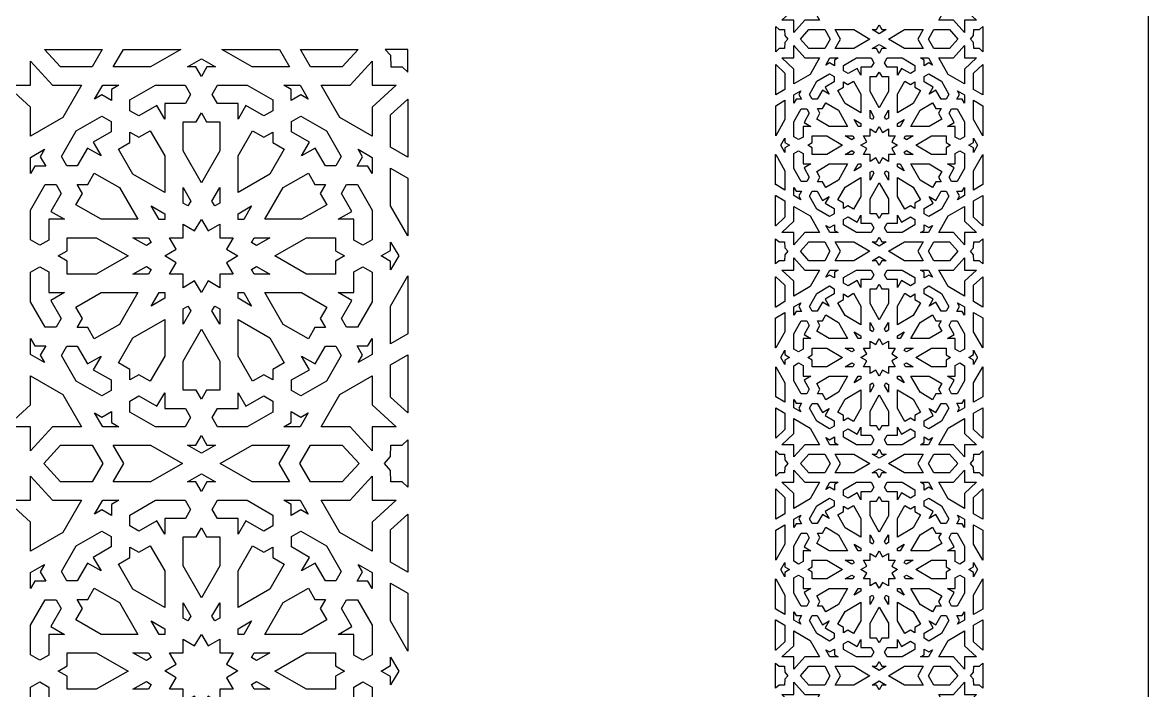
# Model space of a CAD drawing. Extents: x 1309 to 2424, y -296 to 884.
# Drawn here: x 1880 to 2424, y 184 to 507 of the extents above; entities that cross this region are included whole.
import ezdxf

# ---------------------------------------------------------------- set-up
doc = ezdxf.new("R2010")
doc.units = 0
doc.layers.add('LAYER_1', color=18, linetype='CONTINUOUS')

msp = doc.modelspace()

# ---------------------------------------------------------------- linework, layer by layer
at = {"layer": 'LAYER_1'}
for points in [[(1309.01, -296.47), (2424.01, -296.47), (2424.01, 883.53), (1309.01, 883.53)], [(2260.65, 515.61), (2265.14, 507.63), (2258.14, 507.63), (2252.86, 501.69), (2252.86, 507.63), (2247.07, 507.63), (2252.86, 513.04), (2252.86, 520.22)], [(2335.15, 513.04), (2340.94, 507.63), (2335.15, 507.63), (2335.15, 501.69), (2329.87, 507.63), (2322.87, 507.63), (2327.36, 515.61), (2335.15, 520.22)], [(2245.66, 503.1), (2248.35, 503.1), (2248.44, 500.25), (2249.96, 498.54), (2248.44, 496.83), (2248.35, 493.97), (2245.66, 493.97), (2244.03, 492.45), (2244.03, 504.62)], [(2270.27, 498.54), (2267.7, 493.97), (2260.09, 493.97), (2256.03, 498.54), (2260.09, 503.1), (2267.7, 503.1)], [(2289.5, 498.54), (2281.8, 493.97), (2272.8, 493.97), (2275.37, 498.54), (2272.8, 503.1), (2281.8, 503.1)], [(2295.33, 503.1), (2297.38, 503.1), (2294.01, 501.1), (2290.64, 503.1), (2292.68, 503.1), (2294.01, 505.44)], [(2312.64, 498.54), (2315.21, 493.97), (2306.22, 493.97), (2298.51, 498.54), (2306.22, 503.1), (2315.21, 503.1)], [(2331.98, 498.54), (2327.92, 493.97), (2320.32, 493.97), (2317.75, 498.54), (2320.32, 503.1), (2327.92, 503.1)], [(2343.99, 492.45), (2342.36, 493.97), (2339.66, 493.97), (2339.57, 496.83), (2338.05, 498.54), (2339.57, 500.25), (2339.66, 503.1), (2342.36, 503.1), (2343.99, 504.62)], [(2258.14, 489.44), (2265.14, 489.44), (2260.65, 481.46), (2252.86, 476.85), (2252.86, 484.03), (2247.07, 489.44), (2252.86, 489.44), (2252.86, 495.38)], [(2297.38, 493.97), (2295.33, 493.97), (2294.01, 491.63), (2292.68, 493.97), (2290.64, 493.97), (2294.01, 495.97)], [(2335.15, 489.44), (2340.94, 489.44), (2335.15, 484.03), (2335.15, 476.85), (2327.36, 481.46), (2322.87, 489.44), (2329.87, 489.44), (2335.15, 495.38)], [(1914.01, 485.11), (1898.77, 485.11), (1891.08, 493.53), (1918.88, 493.53)], [(1942.28, 485.11), (1924.25, 485.11), (1929.11, 493.53), (1956.87, 493.53)], [(2009.28, 485.11), (1991.25, 485.11), (1976.66, 493.53), (2004.42, 493.53)], [(2034.76, 485.11), (2019.51, 485.11), (2014.65, 493.53), (2042.45, 493.53)], [(2066.51, 493.53), (2056.58, 493.53), (2055.58, 493.53), (2055.53, 493.53), (2058.13, 490.68), (2058.3, 485.11), (2063.7, 485.11), (2066.51, 482.55), (2066.51, 482.59)], [(2272.37, 488.4), (2272.37, 485.68), (2270.08, 487.04), (2268.3, 485.99), (2270.25, 489.44), (2274.14, 489.44)], [(2291.4, 487.13), (2290.15, 484.91), (2285.17, 484.91), (2285.17, 481.06), (2283.29, 484.4), (2278.98, 481.85), (2276.82, 483.12), (2276.82, 485.8), (2282.98, 489.45), (2290.09, 489.45)], [(2311.19, 485.8), (2311.19, 483.12), (2309.04, 481.85), (2304.72, 484.4), (2302.84, 481.06), (2302.84, 484.91), (2297.86, 484.91), (2296.61, 487.13), (2297.92, 489.45), (2305.03, 489.45)], [(2319.71, 485.99), (2317.94, 487.04), (2315.65, 485.68), (2315.65, 488.4), (2313.87, 489.44), (2317.76, 489.44)], [(1894.86, 476.24), (1908.9, 476.24), (1899.88, 460.63), (1884.26, 451.62), (1884.26, 465.65), (1872.66, 476.24), (1884.26, 476.24), (1884.26, 487.85)], [(1973.52, 485.11), (1969.42, 485.11), (1966.76, 480.51), (1964.11, 485.11), (1960.01, 485.11), (1966.76, 489.01)], [(2049.26, 476.24), (2060.87, 476.24), (2049.26, 465.65), (2049.26, 451.62), (2033.65, 460.63), (2024.63, 476.24), (2038.67, 476.24), (2049.26, 487.85)], [(2248.44, 482.11), (2248.44, 474.19), (2244.03, 471.58), (2244.03, 486.24)], [(2343.99, 471.58), (2339.57, 474.19), (2339.57, 482.11), (2343.99, 486.24)], [(2272.31, 480.45), (2272.31, 477.9), (2267.99, 475.35), (2269.88, 472), (2266.61, 473.93), (2264.12, 469.51), (2261.63, 469.51), (2260.33, 471.83), (2263.88, 478.15), (2270.04, 481.79)], [(2295.27, 480.38), (2298.42, 480.38), (2298.42, 473.21), (2294.01, 465.38), (2289.59, 473.21), (2289.59, 480.38), (2292.74, 480.38), (2294.01, 482.62)], [(2324.13, 478.15), (2327.69, 471.83), (2326.38, 469.51), (2323.89, 469.51), (2321.4, 473.93), (2318.14, 472), (2320.02, 475.35), (2315.71, 477.9), (2315.71, 480.45), (2317.97, 481.79)], [(1923.38, 474.19), (1923.38, 468.89), (1918.78, 471.54), (1915.23, 469.49), (1919.13, 476.24), (1926.93, 476.24)], [(1961.54, 471.71), (1959.04, 467.39), (1949.05, 467.39), (1949.05, 459.84), (1945.28, 466.37), (1936.63, 461.38), (1932.3, 463.88), (1932.3, 469.12), (1944.66, 476.25), (1958.92, 476.25)], [(2001.22, 469.12), (2001.22, 463.88), (1996.9, 461.38), (1988.25, 466.37), (1984.47, 459.84), (1984.47, 467.39), (1974.49, 467.39), (1971.99, 471.71), (1974.61, 476.25), (1988.87, 476.25)], [(2018.29, 469.49), (2014.74, 471.54), (2010.15, 468.89), (2010.15, 474.19), (2006.6, 476.24), (2014.4, 476.24)], [(2255.2, 471.8), (2256.53, 469.45), (2253.88, 469.45), (2252.86, 467.63), (2252.86, 471.62), (2256.23, 473.61)], [(2285.17, 471.99), (2285.17, 462.95), (2277.53, 467.47), (2274.03, 473.69), (2276.76, 475.3), (2276.76, 477.89), (2278.94, 476.6), (2281.67, 478.21)], [(2309.07, 476.6), (2311.25, 477.89), (2311.25, 475.3), (2313.98, 473.69), (2310.48, 467.47), (2302.84, 462.95), (2302.84, 471.99), (2306.34, 478.21)], [(2335.15, 471.62), (2335.15, 467.63), (2334.13, 469.45), (2331.48, 469.45), (2332.81, 471.8), (2331.79, 473.61)], [(2066.51, 441.56), (2058.13, 446.4), (2058.13, 461.9), (2066.51, 469.55)], [(2248.44, 459.64), (2244.03, 451.81), (2244.03, 466.34), (2248.44, 468.95)], [(2274.3, 464.16), (2278.71, 456.33), (2269.89, 456.33), (2263.82, 459.92), (2265.4, 462.71), (2264.14, 464.95), (2266.66, 464.95), (2268.23, 467.75)], [(2321.35, 464.95), (2323.88, 464.95), (2322.62, 462.71), (2324.19, 459.92), (2318.13, 456.33), (2309.3, 456.33), (2313.72, 464.16), (2319.78, 467.75)], [(2343.99, 466.34), (2343.99, 451.81), (2339.57, 459.64), (2339.57, 468.95)], [(1969.3, 458.52), (1975.61, 458.52), (1975.61, 444.49), (1966.76, 429.17), (1957.92, 444.49), (1957.92, 458.52), (1964.23, 458.52), (1966.76, 462.9)], [(2260.27, 462.68), (2257.78, 458.26), (2261.04, 456.33), (2257.28, 456.33), (2257.28, 451.22), (2255.12, 449.95), (2252.86, 451.29), (2252.86, 458.58), (2256.41, 464.89), (2259.03, 464.89)], [(2291.45, 460.84), (2290.77, 459.64), (2289.59, 460.33), (2289.59, 464.14)], [(2298.42, 460.33), (2297.24, 459.64), (2296.56, 460.84), (2298.42, 464.14)], [(2335.15, 458.58), (2335.15, 451.29), (2332.89, 449.95), (2330.73, 451.22), (2330.73, 456.33), (2326.97, 456.33), (2330.23, 458.26), (2327.74, 462.68), (2328.98, 464.89), (2331.6, 464.89)], [(1923.26, 458.66), (1923.26, 453.66), (1914.61, 448.67), (1918.38, 442.13), (1911.84, 445.91), (1906.85, 437.26), (1901.86, 437.26), (1899.24, 441.8), (1906.37, 454.15), (1918.72, 461.28)], [(2027.16, 454.15), (2034.29, 441.8), (2031.67, 437.26), (2026.67, 437.26), (2021.68, 445.91), (2015.14, 442.13), (2018.92, 448.67), (2010.27, 453.66), (2010.27, 458.66), (2014.81, 461.28)], [(2285.17, 457.72), (2285.17, 456.32), (2283.81, 456.32), (2281.95, 459.62)], [(2304.2, 456.32), (2302.84, 456.32), (2302.84, 457.72), (2306.06, 459.62)], [(1949.05, 442.11), (1949.05, 424.43), (1933.73, 433.27), (1926.72, 445.43), (1932.18, 448.58), (1932.18, 453.64), (1936.57, 451.11), (1942.03, 454.27)], [(1996.96, 451.11), (2001.34, 453.64), (2001.34, 448.58), (2006.81, 445.43), (1999.79, 433.27), (1984.47, 424.43), (1984.47, 442.11), (1991.49, 454.27)], [(2276.34, 447.27), (2268.7, 442.75), (2261.7, 442.75), (2261.7, 445.98), (2259.51, 447.27), (2261.7, 448.57), (2261.7, 451.8), (2268.7, 451.8)], [(2281.94, 450.59), (2280.76, 449.89), (2277.54, 451.79), (2281.26, 451.79)], [(2295.62, 453.45), (2298.42, 455.1), (2298.42, 451.79), (2301.65, 451.79), (2300.03, 448.93), (2302.83, 447.27), (2300.03, 445.62), (2301.65, 442.75), (2298.42, 442.75), (2298.42, 439.44), (2295.62, 441.1), (2294.01, 438.23), (2292.39, 441.1), (2289.59, 439.44), (2289.59, 442.75), (2286.36, 442.75), (2287.98, 445.62), (2285.18, 447.27), (2287.98, 448.93), (2286.36, 451.79), (2289.59, 451.79), (2289.59, 455.1), (2292.39, 453.45), (2294.01, 456.31)], [(2307.25, 449.89), (2306.07, 450.59), (2306.75, 451.79), (2310.47, 451.79)], [(2326.31, 448.57), (2328.5, 447.27), (2326.31, 445.98), (2326.31, 442.75), (2319.31, 442.75), (2311.67, 447.27), (2319.31, 451.8), (2326.31, 451.8)], [(2248.44, 448.63), (2250.73, 447.27), (2248.44, 445.92), (2248.44, 443.82), (2246.49, 447.27), (2248.44, 450.73)], [(2341.52, 447.27), (2339.57, 443.82), (2339.57, 445.92), (2337.28, 447.27), (2339.57, 448.63), (2339.57, 450.73)], [(1888.97, 441.73), (1891.62, 437.14), (1886.31, 437.14), (1884.26, 433.58), (1884.26, 441.38), (1891.02, 445.28)], [(2049.26, 441.38), (2049.26, 433.58), (2047.21, 437.14), (2041.91, 437.14), (2044.56, 441.73), (2042.51, 445.28)], [(2248.44, 434.91), (2248.44, 425.6), (2244.03, 428.21), (2244.01, 428.19), (2244.01, 442.71), (2244.03, 442.74)], [(2257.28, 443.33), (2257.28, 438.22), (2261.04, 438.22), (2257.78, 436.29), (2260.27, 431.87), (2259.03, 429.66), (2256.41, 429.66), (2252.86, 435.97), (2252.86, 443.26), (2255.12, 444.6)], [(2281.94, 443.96), (2281.26, 442.75), (2277.54, 442.75), (2280.76, 444.66)], [(2310.47, 442.75), (2306.75, 442.75), (2306.07, 443.96), (2307.25, 444.66)], [(2335.15, 443.26), (2335.15, 435.97), (2331.6, 429.66), (2328.98, 429.66), (2327.74, 431.87), (2330.23, 436.29), (2326.97, 438.22), (2330.73, 438.22), (2330.73, 443.33), (2332.89, 444.6)], [(2343.99, 428.21), (2339.57, 425.6), (2339.57, 434.91), (2343.99, 442.74)], [(2066.51, 431.33), (2066.51, 403.42), (2058.13, 417.94), (2058.13, 436.17)], [(2274.3, 430.39), (2268.23, 426.8), (2266.66, 429.6), (2264.14, 429.6), (2265.4, 431.84), (2263.82, 434.63), (2269.89, 438.22), (2278.71, 438.22)], [(2285.17, 436.83), (2281.95, 434.92), (2283.81, 438.22), (2285.17, 438.22)], [(2291.45, 433.7), (2289.59, 430.4), (2289.59, 434.21), (2290.77, 434.91)], [(2298.42, 434.21), (2298.42, 430.4), (2296.56, 433.7), (2297.24, 434.91)], [(2306.06, 434.92), (2302.84, 436.83), (2302.84, 438.22), (2304.2, 438.22)], [(2324.19, 434.63), (2322.62, 431.84), (2323.88, 429.6), (2321.35, 429.6), (2319.78, 426.8), (2313.72, 430.39), (2309.3, 438.22), (2318.13, 438.22)], [(1927.25, 426.78), (1936.09, 411.47), (1918.4, 411.47), (1906.24, 418.48), (1909.4, 423.95), (1906.87, 428.33), (1911.93, 428.33), (1915.09, 433.8)], [(2021.59, 428.33), (2026.65, 428.33), (2024.12, 423.95), (2027.28, 418.48), (2015.12, 411.47), (1997.44, 411.47), (2006.28, 426.78), (2018.44, 433.8)], [(2285.17, 422.55), (2281.67, 416.34), (2278.94, 417.95), (2276.76, 416.66), (2276.76, 419.25), (2274.03, 420.86), (2277.53, 427.08), (2285.17, 431.6)], [(2310.48, 427.08), (2313.98, 420.86), (2311.25, 419.25), (2311.25, 416.66), (2309.07, 417.95), (2306.34, 416.34), (2302.84, 422.55), (2302.84, 431.6)], [(1899.13, 423.89), (1894.14, 415.24), (1900.68, 411.47), (1893.13, 411.47), (1893.13, 401.48), (1888.8, 398.98), (1884.26, 401.6), (1884.26, 415.86), (1891.39, 428.21), (1896.63, 428.21)], [(1961.64, 420.3), (1960.28, 417.94), (1957.92, 419.3), (1957.92, 426.76)], [(1975.61, 419.3), (1973.25, 417.94), (1971.88, 420.3), (1975.61, 426.76)], [(2049.26, 415.86), (2049.26, 401.6), (2044.72, 398.98), (2040.4, 401.48), (2040.4, 411.47), (2032.85, 411.47), (2039.39, 415.24), (2034.4, 423.89), (2036.89, 428.21), (2042.13, 428.21)], [(2253.88, 425.1), (2256.53, 425.1), (2255.2, 422.75), (2256.23, 420.94), (2252.86, 422.93), (2252.86, 426.91)], [(2266.61, 420.62), (2269.88, 422.55), (2267.99, 419.2), (2272.31, 416.65), (2272.31, 414.1), (2270.04, 412.76), (2263.88, 416.4), (2260.33, 422.72), (2261.63, 425.04), (2264.12, 425.04)], [(2298.42, 421.34), (2298.42, 414.16), (2295.27, 414.16), (2294.01, 411.93), (2292.74, 414.16), (2289.59, 414.16), (2289.59, 421.34), (2294.01, 429.17)], [(2327.69, 422.72), (2324.13, 416.4), (2317.97, 412.76), (2315.71, 414.1), (2315.71, 416.65), (2320.02, 419.2), (2318.14, 422.55), (2321.4, 420.62), (2323.89, 425.04), (2326.38, 425.04)], [(2335.15, 422.93), (2331.79, 420.94), (2332.81, 422.75), (2331.48, 425.1), (2334.13, 425.1), (2335.15, 426.91)], [(2248.44, 420.36), (2248.44, 412.44), (2244.03, 408.31), (2244.01, 408.33), (2244.01, 422.96), (2244.03, 422.97)], [(2343.99, 408.31), (2339.57, 412.44), (2339.57, 420.36), (2343.99, 422.97)], [(1949.05, 414.19), (1949.05, 411.46), (1946.32, 411.46), (1942.6, 417.91)], [(1987.2, 411.46), (1984.47, 411.46), (1984.47, 414.19), (1990.93, 417.91)], [(2260.65, 413.09), (2265.14, 405.11), (2258.14, 405.11), (2252.86, 399.17), (2252.86, 405.11), (2247.07, 405.11), (2252.86, 410.52), (2252.86, 417.7)], [(2285.17, 409.63), (2290.15, 409.63), (2291.4, 407.42), (2290.09, 405.1), (2282.98, 405.1), (2276.82, 408.75), (2276.82, 411.43), (2278.98, 412.7), (2283.29, 410.15), (2285.17, 413.49)], [(2304.72, 410.15), (2309.04, 412.7), (2311.19, 411.43), (2311.19, 408.75), (2305.03, 405.1), (2297.92, 405.1), (2296.61, 407.42), (2297.86, 409.63), (2302.84, 409.63), (2302.84, 413.49)], [(2335.15, 410.52), (2340.94, 405.11), (2335.15, 405.11), (2335.15, 399.17), (2329.87, 405.11), (2322.87, 405.11), (2327.36, 413.09), (2335.15, 417.7)], [(1970, 405.84), (1975.61, 409.07), (1975.61, 402.6), (1982.08, 402.6), (1978.85, 396.99), (1984.45, 393.76), (1978.85, 390.52), (1982.08, 384.91), (1975.61, 384.91), (1975.61, 378.44), (1970, 381.68), (1966.76, 376.07), (1963.52, 381.68), (1957.92, 378.44), (1957.92, 384.91), (1951.44, 384.91), (1954.68, 390.52), (1949.07, 393.76), (1954.68, 396.99), (1951.44, 402.6), (1957.92, 402.6), (1957.92, 409.07), (1963.52, 405.84), (1966.76, 411.44)], [(2272.37, 406.15), (2274.14, 405.11), (2270.25, 405.11), (2268.3, 408.56), (2270.08, 407.51), (2272.37, 408.87)], [(2317.94, 407.51), (2319.71, 408.56), (2317.76, 405.11), (2313.87, 405.11), (2315.65, 406.15), (2315.65, 408.87)], [(1931.35, 393.76), (1916.03, 384.91), (1901.99, 384.91), (1901.99, 391.23), (1897.61, 393.76), (1901.99, 396.29), (1901.99, 402.6), (1916.03, 402.6)], [(1942.57, 400.24), (1940.21, 398.87), (1933.75, 402.6), (1941.21, 402.6)], [(1993.32, 398.87), (1990.95, 400.24), (1992.32, 402.6), (1999.77, 402.6)], [(2031.54, 396.29), (2035.92, 393.76), (2031.54, 391.23), (2031.54, 384.91), (2017.5, 384.91), (2002.18, 393.76), (2017.5, 402.6), (2031.54, 402.6)], [(2295.33, 400.58), (2297.38, 400.58), (2294.01, 398.58), (2290.64, 400.58), (2292.68, 400.58), (2294.01, 402.92)], [(2062.03, 393.76), (2058.13, 387.01), (2058.13, 391.11), (2053.53, 393.76), (2058.13, 396.41), (2058.13, 400.51)], [(2245.66, 400.58), (2248.35, 400.58), (2248.44, 397.72), (2249.94, 396.03), (2248.44, 394.34), (2248.35, 391.49), (2245.66, 391.49), (2244.01, 389.95), (2244.01, 402.12)], [(2270.25, 396.03), (2267.7, 391.49), (2260.09, 391.49), (2256.05, 396.03), (2260.09, 400.58), (2267.7, 400.58)], [(2289.47, 396.03), (2281.79, 391.49), (2272.8, 391.49), (2275.36, 396.03), (2272.8, 400.58), (2281.79, 400.58)], [(2312.65, 396.03), (2315.21, 391.49), (2306.22, 391.49), (2298.54, 396.03), (2306.22, 400.58), (2315.21, 400.58)], [(2331.96, 396.03), (2327.92, 391.49), (2320.32, 391.49), (2317.76, 396.03), (2320.32, 400.58), (2327.92, 400.58)], [(2344.01, 389.95), (2342.36, 391.49), (2339.66, 391.49), (2339.57, 394.34), (2338.07, 396.03), (2339.57, 397.72), (2339.66, 400.58), (2342.36, 400.58), (2344.01, 402.12)], [(2258.14, 386.96), (2265.14, 386.96), (2260.65, 378.98), (2252.86, 374.37), (2252.86, 381.55), (2247.07, 386.96), (2252.86, 386.96), (2252.86, 392.89)], [(2297.38, 391.49), (2295.33, 391.49), (2294.01, 389.14), (2292.68, 391.49), (2290.64, 391.49), (2294.01, 393.48)], [(2335.15, 386.96), (2340.94, 386.96), (2335.15, 381.55), (2335.15, 374.37), (2327.36, 378.98), (2322.87, 386.96), (2329.87, 386.96), (2335.15, 392.89)], [(1893.13, 386.04), (1893.13, 376.05), (1900.68, 376.05), (1894.14, 372.28), (1899.13, 363.63), (1896.63, 359.31), (1891.39, 359.31), (1884.26, 371.65), (1884.26, 385.91), (1888.8, 388.53)], [(1942.57, 387.28), (1941.21, 384.91), (1933.75, 384.91), (1940.21, 388.64)], [(1999.77, 384.91), (1992.32, 384.91), (1990.95, 387.28), (1993.32, 388.64)], [(2049.26, 385.91), (2049.26, 371.65), (2042.13, 359.31), (2036.89, 359.31), (2034.4, 363.63), (2039.39, 372.28), (2032.85, 376.05), (2040.4, 376.05), (2040.4, 386.04), (2044.72, 388.53)], [(2272.37, 385.91), (2272.37, 383.2), (2270.08, 384.56), (2268.3, 383.51), (2270.25, 386.96), (2274.14, 386.96)], [(2291.4, 384.64), (2290.15, 382.43), (2285.17, 382.43), (2285.17, 378.57), (2283.29, 381.91), (2278.98, 379.36), (2276.82, 380.64), (2276.82, 383.32), (2282.98, 386.96), (2290.09, 386.96)], [(2311.19, 383.32), (2311.19, 380.64), (2309.04, 379.36), (2304.72, 381.91), (2302.84, 378.57), (2302.84, 382.43), (2297.86, 382.43), (2296.61, 384.64), (2297.92, 386.96), (2305.03, 386.96)], [(2319.71, 383.51), (2317.94, 384.56), (2315.65, 383.2), (2315.65, 385.91), (2313.87, 386.96), (2317.76, 386.96)], [(2066.51, 356.19), (2058.13, 351.35), (2058.13, 369.58), (2066.51, 384.1)], [(2248.44, 379.63), (2248.44, 371.7), (2244.03, 369.09), (2244.01, 369.1), (2244.01, 383.74), (2244.03, 383.75)], [(2343.99, 369.09), (2339.57, 371.7), (2339.57, 379.63), (2343.99, 383.75)], [(1927.25, 360.74), (1915.09, 353.72), (1911.93, 359.18), (1906.87, 359.18), (1909.4, 363.57), (1906.24, 369.03), (1918.4, 376.05), (1936.09, 376.05)], [(1949.05, 373.32), (1942.6, 369.6), (1946.32, 376.05), (1949.05, 376.05)], [(1990.93, 369.6), (1984.47, 373.32), (1984.47, 376.05), (1987.2, 376.05)], [(2027.28, 369.03), (2024.12, 363.57), (2026.65, 359.18), (2021.59, 359.18), (2018.44, 353.72), (2006.28, 360.74), (1997.44, 376.05), (2015.12, 376.05)], [(2272.31, 377.97), (2272.31, 375.42), (2267.99, 372.86), (2269.88, 369.52), (2266.61, 371.45), (2264.12, 367.03), (2261.63, 367.03), (2260.33, 369.35), (2263.88, 375.66), (2270.04, 379.31)], [(2285.17, 369.51), (2285.17, 360.47), (2277.53, 364.99), (2274.03, 371.21), (2276.76, 372.82), (2276.76, 375.41), (2278.94, 374.11), (2281.67, 375.73)], [(2295.27, 377.9), (2298.42, 377.9), (2298.42, 370.73), (2294.01, 362.9), (2289.59, 370.73), (2289.59, 377.9), (2292.74, 377.9), (2294.01, 380.14)], [(2309.07, 374.11), (2311.25, 375.41), (2311.25, 372.82), (2313.98, 371.21), (2310.48, 364.99), (2302.84, 360.47), (2302.84, 369.51), (2306.34, 375.73)], [(2324.13, 375.66), (2327.69, 369.35), (2326.38, 367.03), (2323.89, 367.03), (2321.4, 371.45), (2318.14, 369.52), (2320.02, 372.86), (2315.71, 375.42), (2315.71, 377.97), (2317.97, 379.31)], [(2255.2, 369.32), (2256.53, 366.97), (2253.88, 366.97), (2252.86, 365.15), (2252.86, 369.14), (2256.23, 371.13)], [(2335.15, 369.14), (2335.15, 365.15), (2334.13, 366.97), (2331.48, 366.97), (2332.81, 369.32), (2331.79, 371.13)], [(1961.64, 367.21), (1957.92, 360.75), (1957.92, 368.21), (1960.28, 369.57)], [(1975.61, 368.21), (1975.61, 360.75), (1971.88, 367.21), (1973.25, 369.57)], [(2248.44, 357.15), (2244.03, 349.32), (2244.01, 349.35), (2244.01, 363.87), (2244.03, 363.86), (2248.44, 366.47)], [(2274.3, 361.67), (2278.71, 353.84), (2269.89, 353.84), (2263.82, 357.43), (2265.4, 360.23), (2264.14, 362.47), (2266.66, 362.47), (2268.23, 365.26)], [(2321.35, 362.47), (2323.88, 362.47), (2322.62, 360.23), (2324.19, 357.43), (2318.13, 353.84), (2309.3, 353.84), (2313.72, 361.67), (2319.78, 365.26)], [(2343.99, 363.86), (2343.99, 349.32), (2339.57, 357.15), (2339.57, 366.47)], [(1949.05, 345.41), (1942.03, 333.25), (1936.57, 336.41), (1932.18, 333.88), (1932.18, 338.94), (1926.72, 342.09), (1933.73, 354.25), (1949.05, 363.09)], [(1999.79, 354.25), (2006.81, 342.09), (2001.34, 338.94), (2001.34, 333.88), (1996.96, 336.41), (1991.49, 333.25), (1984.47, 345.41), (1984.47, 363.09)], [(2260.27, 360.2), (2257.78, 355.77), (2261.04, 353.84), (2257.28, 353.84), (2257.28, 348.74), (2255.12, 347.46), (2252.86, 348.8), (2252.86, 356.09), (2256.41, 362.41), (2259.03, 362.41)], [(2291.45, 358.37), (2290.77, 357.16), (2289.59, 357.85), (2289.59, 361.66)], [(2298.42, 357.85), (2297.24, 357.16), (2296.56, 358.37), (2298.42, 361.66)], [(2335.15, 356.09), (2335.15, 348.8), (2332.89, 347.46), (2330.73, 348.74), (2330.73, 353.84), (2326.97, 353.84), (2330.23, 355.77), (2327.74, 360.2), (2328.98, 362.41), (2331.6, 362.41)], [(1886.31, 350.38), (1891.62, 350.38), (1888.97, 345.79), (1891.02, 342.24), (1884.26, 346.14), (1884.26, 353.93)], [(1975.61, 343.03), (1975.61, 328.99), (1969.3, 328.99), (1966.76, 324.61), (1964.23, 328.99), (1957.92, 328.99), (1957.92, 343.03), (1966.76, 358.35)], [(2049.26, 346.14), (2042.51, 342.24), (2044.56, 345.79), (2041.91, 350.38), (2047.21, 350.38), (2049.26, 353.93)], [(2285.17, 355.24), (2285.17, 353.84), (2283.81, 353.84), (2281.95, 357.14)], [(2295.62, 350.97), (2298.42, 352.62), (2298.42, 349.31), (2301.65, 349.31), (2300.03, 346.45), (2302.83, 344.79), (2300.03, 343.14), (2301.65, 340.27), (2298.42, 340.27), (2298.42, 336.96), (2295.62, 338.62), (2294.01, 335.75), (2292.39, 338.62), (2289.59, 336.96), (2289.59, 340.27), (2286.36, 340.27), (2287.98, 343.14), (2285.18, 344.79), (2287.98, 346.45), (2286.36, 349.31), (2289.59, 349.31), (2289.59, 352.62), (2292.39, 350.97), (2294.01, 353.83)], [(2304.2, 353.84), (2302.84, 353.84), (2302.84, 355.24), (2306.06, 357.14)], [(1911.84, 341.61), (1918.38, 345.39), (1914.61, 338.85), (1923.26, 333.86), (1923.26, 328.86), (1918.72, 326.24), (1906.37, 333.37), (1899.24, 345.72), (1901.86, 350.26), (1906.85, 350.26)], [(2034.29, 345.72), (2027.16, 333.37), (2014.81, 326.24), (2010.27, 328.86), (2010.27, 333.86), (2018.92, 338.85), (2015.14, 345.39), (2021.68, 341.61), (2026.67, 350.26), (2031.67, 350.26)], [(2248.44, 346.15), (2250.73, 344.79), (2248.44, 343.44), (2248.44, 341.34), (2246.49, 344.79), (2248.44, 348.24)], [(2276.34, 344.79), (2268.7, 340.27), (2261.7, 340.27), (2261.7, 343.5), (2259.51, 344.79), (2261.7, 346.09), (2261.7, 349.31), (2268.7, 349.31)], [(2281.94, 348.11), (2280.76, 347.41), (2277.54, 349.31), (2281.26, 349.31)], [(2307.25, 347.41), (2306.07, 348.11), (2306.75, 349.31), (2310.47, 349.31)], [(2326.31, 346.09), (2328.5, 344.79), (2326.31, 343.5), (2326.31, 340.27), (2319.31, 340.27), (2311.67, 344.79), (2319.31, 349.31), (2326.31, 349.31)], [(2341.52, 344.79), (2339.57, 341.34), (2339.57, 343.44), (2337.28, 344.79), (2339.57, 346.15), (2339.57, 348.24)], [(2066.51, 317.97), (2058.13, 325.62), (2058.13, 341.12), (2066.51, 345.96)], [(2248.44, 332.43), (2248.44, 323.11), (2244.03, 325.72), (2244.03, 340.26)], [(2257.28, 340.84), (2257.28, 335.74), (2261.04, 335.74), (2257.78, 333.81), (2260.27, 329.39), (2259.03, 327.18), (2256.41, 327.18), (2252.86, 333.49), (2252.86, 340.78), (2255.12, 342.12)], [(2281.94, 341.48), (2281.26, 340.27), (2277.54, 340.27), (2280.76, 342.18)], [(2310.47, 340.27), (2306.75, 340.27), (2306.07, 341.48), (2307.25, 342.18)], [(2335.15, 340.78), (2335.15, 333.49), (2331.6, 327.18), (2328.98, 327.18), (2327.74, 329.39), (2330.23, 333.81), (2326.97, 335.74), (2330.73, 335.74), (2330.73, 340.84), (2332.89, 342.12)], [(2343.99, 325.72), (2339.57, 323.11), (2339.57, 332.43), (2343.99, 340.26)], [(1899.88, 326.89), (1908.9, 311.27), (1894.85, 311.27), (1884.26, 299.67), (1884.26, 311.27), (1872.66, 311.27), (1884.26, 321.86), (1884.26, 335.9)], [(2049.26, 321.86), (2060.87, 311.27), (2049.26, 311.27), (2049.26, 299.67), (2038.67, 311.27), (2024.63, 311.27), (2033.65, 326.89), (2049.26, 335.9)], [(2274.3, 327.91), (2268.23, 324.32), (2266.66, 327.12), (2264.14, 327.12), (2265.4, 329.36), (2263.82, 332.15), (2269.89, 335.74), (2278.71, 335.74)], [(2285.17, 334.35), (2281.95, 332.44), (2283.81, 335.74), (2285.17, 335.74)], [(2291.45, 331.22), (2289.59, 327.92), (2289.59, 331.73), (2290.77, 332.43)], [(2298.42, 331.73), (2298.42, 327.92), (2296.56, 331.22), (2297.24, 332.43)], [(2306.06, 332.44), (2302.84, 334.35), (2302.84, 335.74), (2304.2, 335.74)], [(2324.19, 332.15), (2322.62, 329.36), (2323.88, 327.12), (2321.35, 327.12), (2319.78, 324.32), (2313.72, 327.91), (2309.3, 335.74), (2318.13, 335.74)], [(1949.05, 320.13), (1959.04, 320.13), (1961.54, 315.81), (1958.92, 311.27), (1944.66, 311.27), (1932.3, 318.4), (1932.3, 323.64), (1936.63, 326.14), (1945.28, 321.14), (1949.05, 327.68)], [(1988.25, 321.14), (1996.9, 326.14), (2001.22, 323.64), (2001.22, 318.4), (1988.87, 311.27), (1974.61, 311.27), (1971.99, 315.81), (1974.49, 320.13), (1984.47, 320.13), (1984.47, 327.68)], [(2285.17, 320.07), (2281.67, 313.86), (2278.94, 315.47), (2276.76, 314.18), (2276.76, 316.76), (2274.03, 318.38), (2277.53, 324.59), (2285.17, 329.11)], [(2298.42, 318.86), (2298.42, 311.68), (2295.27, 311.68), (2294.01, 309.44), (2292.74, 311.68), (2289.59, 311.68), (2289.59, 318.86), (2294.01, 326.69)], [(2310.48, 324.59), (2313.98, 318.38), (2311.25, 316.76), (2311.25, 314.18), (2309.07, 315.47), (2306.34, 313.86), (2302.84, 320.07), (2302.84, 329.11)], [(2253.88, 322.62), (2256.53, 322.62), (2255.2, 320.27), (2256.23, 318.45), (2252.86, 320.45), (2252.86, 324.43)], [(2266.61, 318.13), (2269.88, 320.06), (2267.99, 316.72), (2272.31, 314.17), (2272.31, 311.61), (2270.04, 310.28), (2263.88, 313.92), (2260.33, 320.23), (2261.63, 322.55), (2264.12, 322.55)], [(2327.69, 320.23), (2324.13, 313.92), (2317.97, 310.28), (2315.71, 311.61), (2315.71, 314.17), (2320.02, 316.72), (2318.14, 320.06), (2321.4, 318.13), (2323.89, 322.55), (2326.38, 322.55)], [(2335.15, 320.45), (2331.79, 318.45), (2332.81, 320.27), (2331.48, 322.62), (2334.13, 322.62), (2335.15, 324.43)], [(1923.38, 313.32), (1926.93, 311.27), (1919.13, 311.27), (1915.23, 318.03), (1918.78, 315.98), (1923.38, 318.63)], [(2014.74, 315.98), (2018.29, 318.03), (2014.4, 311.27), (2006.6, 311.27), (2010.15, 313.32), (2010.15, 318.63)], [(2248.44, 317.88), (2248.44, 309.96), (2244.03, 305.83), (2244.03, 320.49)], [(2343.99, 305.83), (2339.57, 309.96), (2339.57, 317.88), (2343.99, 320.49)], [(2260.65, 310.61), (2265.14, 302.62), (2258.14, 302.62), (2252.86, 296.69), (2252.86, 302.62), (2247.07, 302.62), (2252.86, 308.04), (2252.86, 315.21)], [(2285.17, 307.15), (2290.15, 307.15), (2291.4, 304.94), (2290.09, 302.62), (2282.98, 302.62), (2276.82, 306.27), (2276.82, 308.94), (2278.98, 310.22), (2283.29, 307.67), (2285.17, 311.01)], [(2304.72, 307.67), (2309.04, 310.22), (2311.19, 308.94), (2311.19, 306.27), (2305.03, 302.62), (2297.92, 302.62), (2296.61, 304.94), (2297.86, 307.15), (2302.84, 307.15), (2302.84, 311.01)], [(2335.15, 308.04), (2340.94, 302.62), (2335.15, 302.62), (2335.15, 296.69), (2329.87, 302.62), (2322.87, 302.62), (2327.36, 310.61), (2335.15, 315.21)], [(1969.42, 302.41), (1973.52, 302.41), (1966.76, 298.51), (1960.01, 302.41), (1964.11, 302.41), (1966.76, 307.01)], [(2066.51, 282.08), (2063.7, 284.64), (2058.3, 284.64), (2058.13, 290.22), (2055.11, 293.53), (2058.13, 296.83), (2058.3, 302.41), (2063.7, 302.41), (2066.51, 304.97)], [(2272.37, 303.67), (2274.14, 302.62), (2270.25, 302.62), (2268.3, 306.07), (2270.08, 305.03), (2272.37, 306.38)], [(2317.94, 305.03), (2319.71, 306.07), (2317.76, 302.62), (2313.87, 302.62), (2315.65, 303.67), (2315.65, 306.38)], [(1919.14, 293.53), (1914.01, 284.64), (1898.77, 284.64), (1890.66, 293.53), (1898.77, 302.41), (1914.01, 302.41)], [(1957.67, 293.53), (1942.28, 284.64), (1924.25, 284.64), (1929.38, 293.53), (1924.25, 302.41), (1942.28, 302.41)], [(2004.15, 293.53), (2009.28, 284.64), (1991.25, 284.64), (1975.86, 293.53), (1991.25, 302.41), (2009.28, 302.41)], [(2042.87, 293.53), (2034.76, 284.64), (2019.51, 284.64), (2014.38, 293.53), (2019.51, 302.41), (2034.76, 302.41)], [(2245.66, 298.09), (2248.35, 298.09), (2248.44, 295.24), (2249.96, 293.53), (2248.44, 291.82), (2248.35, 288.97), (2245.66, 288.97), (2244.03, 287.45), (2244.03, 299.61)], [(2295.33, 298.09), (2297.38, 298.09), (2294.01, 296.1), (2290.64, 298.09), (2292.68, 298.09), (2294.01, 300.44)], [(2343.99, 287.45), (2342.36, 288.97), (2339.66, 288.97), (2339.57, 291.82), (2338.05, 293.53), (2339.57, 295.24), (2339.66, 298.09), (2342.36, 298.09), (2343.99, 299.61)], [(2270.27, 293.53), (2267.7, 288.97), (2260.09, 288.97), (2256.03, 293.53), (2260.09, 298.09), (2267.7, 298.09)], [(2289.5, 293.53), (2281.8, 288.97), (2272.8, 288.97), (2275.37, 293.53), (2272.8, 298.09), (2281.8, 298.09)], [(2312.64, 293.53), (2315.21, 288.97), (2306.22, 288.97), (2298.51, 293.53), (2306.22, 298.09), (2315.21, 298.09)], [(2331.98, 293.53), (2327.92, 288.97), (2320.32, 288.97), (2317.75, 293.53), (2320.32, 298.09), (2327.92, 298.09)], [(1973.52, 284.64), (1969.42, 284.64), (1966.76, 280.05), (1964.11, 284.64), (1960.01, 284.64), (1966.76, 288.54)], [(2258.14, 284.44), (2265.14, 284.44), (2260.65, 276.46), (2252.86, 271.85), (2252.86, 279.03), (2247.07, 284.44), (2252.86, 284.44), (2252.86, 290.37)], [(2297.38, 288.97), (2295.33, 288.97), (2294.01, 286.62), (2292.68, 288.97), (2290.64, 288.97), (2294.01, 290.96)], [(2335.15, 284.44), (2340.94, 284.44), (2335.15, 279.03), (2335.15, 271.85), (2327.36, 276.46), (2322.87, 284.44), (2329.87, 284.44), (2335.15, 290.37)], [(1894.85, 275.78), (1908.9, 275.78), (1899.88, 260.16), (1884.26, 251.15), (1884.26, 265.19), (1872.66, 275.78), (1884.26, 275.78), (1884.26, 287.38)], [(2049.26, 275.78), (2060.87, 275.78), (2049.26, 265.19), (2049.26, 251.15), (2033.65, 260.16), (2024.63, 275.78), (2038.67, 275.78), (2049.26, 287.38)], [(2272.37, 283.39), (2272.37, 280.68), (2270.08, 282.04), (2268.3, 280.99), (2270.25, 284.44), (2274.14, 284.44)], [(2291.4, 282.12), (2290.15, 279.91), (2285.17, 279.91), (2285.17, 276.05), (2283.29, 279.39), (2278.98, 276.84), (2276.82, 278.12), (2276.82, 280.8), (2282.98, 284.44), (2290.09, 284.44)], [(2311.19, 280.8), (2311.19, 278.12), (2309.04, 276.84), (2304.72, 279.39), (2302.84, 276.05), (2302.84, 279.91), (2297.86, 279.91), (2296.61, 282.12), (2297.92, 284.44), (2305.03, 284.44)], [(2319.71, 280.99), (2317.94, 282.04), (2315.65, 280.68), (2315.65, 283.39), (2313.87, 284.44), (2317.76, 284.44)], [(2248.44, 277.11), (2248.44, 269.18), (2244.03, 266.57), (2244.03, 281.23)], [(2295.27, 275.38), (2298.42, 275.38), (2298.42, 268.2), (2294.01, 260.37), (2289.59, 268.2), (2289.59, 275.38), (2292.74, 275.38), (2294.01, 277.62)], [(2343.99, 266.57), (2339.57, 269.18), (2339.57, 277.11), (2343.99, 281.23)], [(1923.38, 273.73), (1923.38, 268.42), (1918.78, 271.08), (1915.23, 269.03), (1919.13, 275.78), (1926.93, 275.78)], [(1961.54, 271.24), (1959.04, 266.92), (1949.05, 266.92), (1949.05, 259.37), (1945.28, 265.91), (1936.63, 260.92), (1932.3, 263.41), (1932.3, 268.65), (1944.66, 275.78), (1958.92, 275.78)], [(2001.22, 268.65), (2001.22, 263.41), (1996.9, 260.92), (1988.25, 265.91), (1984.47, 259.37), (1984.47, 266.92), (1974.49, 266.92), (1971.99, 271.24), (1974.61, 275.78), (1988.87, 275.78)], [(2018.29, 269.03), (2014.74, 271.08), (2010.15, 268.42), (2010.15, 273.73), (2006.6, 275.78), (2014.4, 275.78)], [(2272.31, 275.45), (2272.31, 272.89), (2267.99, 270.34), (2269.88, 267), (2266.61, 268.93), (2264.12, 264.51), (2261.63, 264.51), (2260.33, 266.83), (2263.88, 273.14), (2270.04, 276.79)], [(2285.17, 266.99), (2285.17, 257.95), (2277.53, 262.47), (2274.03, 268.68), (2276.76, 270.3), (2276.76, 272.88), (2278.94, 271.59), (2281.67, 273.21)], [(2309.07, 271.59), (2311.25, 272.88), (2311.25, 270.3), (2313.98, 268.68), (2310.48, 262.47), (2302.84, 257.95), (2302.84, 266.99), (2306.34, 273.21)], [(2324.13, 273.14), (2327.69, 266.83), (2326.38, 264.51), (2323.89, 264.51), (2321.4, 268.93), (2318.14, 267), (2320.02, 270.34), (2315.71, 272.89), (2315.71, 275.45), (2317.97, 276.79)], [(2066.51, 241.09), (2058.13, 245.93), (2058.13, 261.44), (2066.51, 269.08)], [(2255.2, 266.79), (2256.53, 264.45), (2253.88, 264.45), (2252.86, 262.63), (2252.86, 266.62), (2256.23, 268.61)], [(2335.15, 266.62), (2335.15, 262.63), (2334.13, 264.45), (2331.48, 264.45), (2332.81, 266.79), (2331.79, 268.61)], [(1969.3, 258.06), (1975.61, 258.06), (1975.61, 244.02), (1966.76, 228.71), (1957.92, 244.02), (1957.92, 258.06), (1964.23, 258.06), (1966.76, 262.44)], [(2248.44, 254.63), (2244.03, 246.8), (2244.03, 261.34), (2248.44, 263.95)], [(2274.3, 259.15), (2278.71, 251.32), (2269.89, 251.32), (2263.82, 254.91), (2265.4, 257.71), (2264.14, 259.95), (2266.66, 259.95), (2268.23, 262.74)], [(2321.35, 259.95), (2323.88, 259.95), (2322.62, 257.71), (2324.19, 254.91), (2318.13, 251.32), (2309.3, 251.32), (2313.72, 259.15), (2319.78, 262.74)], [(2343.99, 261.34), (2343.99, 246.8), (2339.57, 254.63), (2339.57, 263.95)], [(1923.26, 258.19), (1923.26, 253.2), (1914.61, 248.2), (1918.38, 241.67), (1911.84, 245.44), (1906.85, 236.79), (1901.86, 236.79), (1899.24, 241.33), (1906.37, 253.68), (1918.72, 260.81)], [(2027.16, 253.68), (2034.29, 241.33), (2031.67, 236.79), (2026.67, 236.79), (2021.68, 245.44), (2015.14, 241.67), (2018.92, 248.2), (2010.27, 253.2), (2010.27, 258.19), (2014.81, 260.81)], [(2260.27, 257.67), (2257.78, 253.25), (2261.04, 251.32), (2257.28, 251.32), (2257.28, 246.22), (2255.12, 244.94), (2252.86, 246.28), (2252.86, 253.57), (2256.41, 259.88), (2259.03, 259.88)], [(2291.45, 255.84), (2290.77, 254.63), (2289.59, 255.33), (2289.59, 259.14)], [(2298.42, 255.33), (2297.24, 254.63), (2296.56, 255.84), (2298.42, 259.14)], [(2335.15, 253.57), (2335.15, 246.28), (2332.89, 244.94), (2330.73, 246.22), (2330.73, 251.32), (2326.97, 251.32), (2330.23, 253.25), (2327.74, 257.67), (2328.98, 259.88), (2331.6, 259.88)], [(1949.05, 241.65), (1949.05, 223.96), (1933.73, 232.8), (1926.72, 244.96), (1932.18, 248.12), (1932.18, 253.18), (1936.57, 250.65), (1942.03, 253.8)], [(1996.96, 250.65), (2001.34, 253.18), (2001.34, 248.12), (2006.81, 244.96), (1999.79, 232.8), (1984.47, 223.96), (1984.47, 241.65), (1991.49, 253.8)], [(2285.17, 252.71), (2285.17, 251.32), (2283.81, 251.32), (2281.95, 254.62)], [(2295.62, 248.44), (2298.42, 250.1), (2298.42, 246.79), (2301.65, 246.79), (2300.03, 243.92), (2302.83, 242.27), (2300.03, 240.61), (2301.65, 237.75), (2298.42, 237.75), (2298.42, 234.44), (2295.62, 236.09), (2294.01, 233.23), (2292.39, 236.09), (2289.59, 234.44), (2289.59, 237.75), (2286.36, 237.75), (2287.98, 240.61), (2285.18, 242.27), (2287.98, 243.92), (2286.36, 246.79), (2289.59, 246.79), (2289.59, 250.1), (2292.39, 248.44), (2294.01, 251.31)], [(2304.2, 251.32), (2302.84, 251.32), (2302.84, 252.71), (2306.06, 254.62)], [(1888.97, 241.26), (1891.62, 236.67), (1886.31, 236.67), (1884.26, 233.12), (1884.26, 240.92), (1891.02, 244.82)], [(2049.26, 240.92), (2049.26, 233.12), (2047.21, 236.67), (2041.91, 236.67), (2044.56, 241.26), (2042.51, 244.82)], [(2248.44, 243.63), (2250.73, 242.27), (2248.44, 240.91), (2248.44, 238.82), (2246.49, 242.27), (2248.44, 245.72)], [(2276.34, 242.27), (2268.7, 237.75), (2261.7, 237.75), (2261.7, 240.98), (2259.51, 242.27), (2261.7, 243.56), (2261.7, 246.79), (2268.7, 246.79)], [(2281.94, 245.58), (2280.76, 244.88), (2277.54, 246.79), (2281.26, 246.79)], [(2307.25, 244.88), (2306.07, 245.58), (2306.75, 246.79), (2310.47, 246.79)], [(2326.31, 243.56), (2328.5, 242.27), (2326.31, 240.98), (2326.31, 237.75), (2319.31, 237.75), (2311.67, 242.27), (2319.31, 246.79), (2326.31, 246.79)], [(2341.52, 242.27), (2339.57, 238.82), (2339.57, 240.91), (2337.28, 242.27), (2339.57, 243.63), (2339.57, 245.72)], [(2257.28, 238.32), (2257.28, 233.22), (2261.04, 233.22), (2257.78, 231.29), (2260.27, 226.87), (2259.03, 224.66), (2256.41, 224.66), (2252.86, 230.97), (2252.86, 238.26), (2255.12, 239.6)], [(2281.94, 238.96), (2281.26, 237.75), (2277.54, 237.75), (2280.76, 239.65)], [(2310.47, 237.75), (2306.75, 237.75), (2306.07, 238.96), (2307.25, 239.65)], [(2335.15, 238.26), (2335.15, 230.97), (2331.6, 224.66), (2328.98, 224.66), (2327.74, 226.87), (2330.23, 231.29), (2326.97, 233.22), (2330.73, 233.22), (2330.73, 238.32), (2332.89, 239.6)], [(2066.51, 230.86), (2066.51, 202.96), (2058.13, 217.47), (2058.13, 235.7)], [(2248.44, 229.91), (2248.44, 220.59), (2244.03, 223.2), (2244.01, 223.19), (2244.01, 237.71), (2244.03, 237.74)], [(2343.99, 223.2), (2339.57, 220.59), (2339.57, 229.91), (2343.99, 237.74)], [(1927.25, 226.32), (1936.09, 211), (1918.4, 211), (1906.24, 218.02), (1909.4, 223.49), (1906.87, 227.87), (1911.93, 227.87), (1915.09, 233.34)], [(2021.59, 227.87), (2026.65, 227.87), (2024.12, 223.49), (2027.28, 218.02), (2015.12, 211), (1997.44, 211), (2006.28, 226.32), (2018.44, 233.34)], [(2274.3, 225.39), (2268.23, 221.8), (2266.66, 224.6), (2264.14, 224.6), (2265.4, 226.83), (2263.82, 229.63), (2269.89, 233.22), (2278.71, 233.22)], [(2285.17, 231.82), (2281.95, 229.92), (2283.81, 233.22), (2285.17, 233.22)], [(2291.45, 228.7), (2289.59, 225.4), (2289.59, 229.21), (2290.77, 229.9)], [(2298.42, 229.21), (2298.42, 225.4), (2296.56, 228.7), (2297.24, 229.9)], [(2306.06, 229.92), (2302.84, 231.82), (2302.84, 233.22), (2304.2, 233.22)], [(2324.19, 229.63), (2322.62, 226.83), (2323.88, 224.6), (2321.35, 224.6), (2319.78, 221.8), (2313.72, 225.39), (2309.3, 233.22), (2318.13, 233.22)], [(1899.13, 223.42), (1894.14, 214.78), (1900.68, 211), (1893.13, 211), (1893.13, 201.02), (1888.8, 198.52), (1884.26, 201.14), (1884.26, 215.4), (1891.39, 227.75), (1896.63, 227.75)], [(1961.64, 219.84), (1960.28, 217.48), (1957.92, 218.85), (1957.92, 226.3)], [(1975.61, 218.85), (1973.25, 217.48), (1971.88, 219.84), (1975.61, 226.3)], [(2049.26, 215.4), (2049.26, 201.14), (2044.72, 198.52), (2040.4, 201.02), (2040.4, 211), (2032.85, 211), (2039.39, 214.78), (2034.4, 223.42), (2036.89, 227.75), (2042.13, 227.75)], [(2285.17, 217.55), (2281.67, 211.34), (2278.94, 212.95), (2276.76, 211.66), (2276.76, 214.24), (2274.03, 215.86), (2277.53, 222.07), (2285.17, 226.59)], [(2298.42, 216.34), (2298.42, 209.16), (2295.27, 209.16), (2294.01, 206.92), (2292.74, 209.16), (2289.59, 209.16), (2289.59, 216.34), (2294.01, 224.17)], [(2310.48, 222.07), (2313.98, 215.86), (2311.25, 214.24), (2311.25, 211.66), (2309.07, 212.95), (2306.34, 211.34), (2302.84, 217.55), (2302.84, 226.59)], [(1949.05, 213.73), (1949.05, 211), (1946.32, 211), (1942.6, 217.46)], [(1987.2, 211), (1984.47, 211), (1984.47, 213.73), (1990.93, 217.46)], [(2248.44, 215.36), (2248.44, 207.43), (2244.03, 203.31), (2244.01, 203.33), (2244.01, 217.96), (2244.03, 217.97)], [(2253.88, 220.09), (2256.53, 220.09), (2255.2, 217.75), (2256.23, 215.93), (2252.86, 217.92), (2252.86, 221.91)], [(2266.61, 215.61), (2269.88, 217.54), (2267.99, 214.2), (2272.31, 211.65), (2272.31, 209.09), (2270.04, 207.75), (2263.88, 211.4), (2260.33, 217.71), (2261.63, 220.03), (2264.12, 220.03)], [(2327.69, 217.71), (2324.13, 211.4), (2317.97, 207.75), (2315.71, 209.09), (2315.71, 211.65), (2320.02, 214.2), (2318.14, 217.54), (2321.4, 215.61), (2323.89, 220.03), (2326.38, 220.03)], [(2335.15, 217.92), (2331.79, 215.93), (2332.81, 217.75), (2331.48, 220.09), (2334.13, 220.09), (2335.15, 221.91)], [(2343.99, 203.31), (2339.57, 207.43), (2339.57, 215.36), (2343.99, 217.97)], [(2260.65, 208.08), (2265.14, 200.1), (2258.14, 200.1), (2252.86, 194.17), (2252.86, 200.1), (2247.07, 200.1), (2252.86, 205.52), (2252.86, 212.69)], [(2335.15, 205.52), (2340.94, 200.1), (2335.15, 200.1), (2335.15, 194.17), (2329.87, 200.1), (2322.87, 200.1), (2327.36, 208.08), (2335.15, 212.69)], [(1970, 205.38), (1975.61, 208.61), (1975.61, 202.14), (1982.08, 202.14), (1978.85, 196.53), (1984.45, 193.3), (1978.85, 190.06), (1982.08, 184.45), (1975.61, 184.45), (1975.61, 177.98), (1970, 181.22), (1966.76, 175.61), (1963.52, 181.22), (1957.92, 177.98), (1957.92, 184.45), (1951.44, 184.45), (1954.68, 190.06), (1949.07, 193.3), (1954.68, 196.53), (1951.44, 202.14), (1957.92, 202.14), (1957.92, 208.61), (1963.52, 205.38), (1966.76, 210.98)], [(2285.17, 204.63), (2290.15, 204.63), (2291.4, 202.42), (2290.09, 200.1), (2282.98, 200.1), (2276.82, 203.74), (2276.82, 206.42), (2278.98, 207.7), (2283.29, 205.15), (2285.17, 208.49)], [(2304.72, 205.15), (2309.04, 207.7), (2311.19, 206.42), (2311.19, 203.74), (2305.03, 200.1), (2297.92, 200.1), (2296.61, 202.42), (2297.86, 204.63), (2302.84, 204.63), (2302.84, 208.49)], [(1931.35, 193.29), (1916.03, 184.45), (1901.99, 184.45), (1901.99, 190.76), (1897.61, 193.29), (1901.99, 195.83), (1901.99, 202.14), (1916.03, 202.14)], [(1942.57, 199.78), (1940.21, 198.41), (1933.75, 202.14), (1941.21, 202.14)], [(1993.32, 198.41), (1990.95, 199.78), (1992.32, 202.14), (1999.77, 202.14)], [(2031.54, 195.83), (2035.92, 193.29), (2031.54, 190.76), (2031.54, 184.45), (2017.5, 184.45), (2002.18, 193.29), (2017.5, 202.14), (2031.54, 202.14)], [(2272.37, 201.15), (2274.14, 200.1), (2270.25, 200.1), (2268.3, 203.55), (2270.08, 202.51), (2272.37, 203.86)], [(2317.94, 202.51), (2319.71, 203.55), (2317.76, 200.1), (2313.87, 200.1), (2315.65, 201.15), (2315.65, 203.86)], [(2062.03, 193.29), (2058.13, 186.54), (2058.13, 190.64), (2053.53, 193.29), (2058.13, 195.95), (2058.13, 200.05)], [(2245.66, 195.57), (2248.35, 195.57), (2248.44, 192.72), (2249.94, 191.03), (2248.44, 189.34), (2248.35, 186.49), (2245.66, 186.49), (2244.01, 184.95), (2244.01, 197.11)], [(2295.33, 195.57), (2297.38, 195.57), (2294.01, 193.58), (2290.64, 195.57), (2292.68, 195.57), (2294.01, 197.92)], [(2344.01, 184.94), (2342.36, 186.49), (2339.66, 186.49), (2339.57, 189.34), (2338.07, 191.03), (2339.57, 192.72), (2339.66, 195.57), (2342.36, 195.57), (2344.01, 197.11)], [(2270.25, 191.03), (2267.7, 186.49), (2260.09, 186.49), (2256.05, 191.03), (2260.09, 195.57), (2267.7, 195.57)], [(2289.47, 191.03), (2281.79, 186.49), (2272.8, 186.49), (2275.36, 191.03), (2272.8, 195.57), (2281.79, 195.57)], [(2312.65, 191.03), (2315.21, 186.49), (2306.22, 186.49), (2298.54, 191.03), (2306.22, 195.57), (2315.21, 195.57)], [(2331.96, 191.03), (2327.92, 186.49), (2320.32, 186.49), (2317.76, 191.03), (2320.32, 195.57), (2327.92, 195.57)], [(1893.13, 185.57), (1893.13, 175.59), (1900.68, 175.59), (1894.14, 171.81), (1899.13, 163.16), (1896.63, 158.84), (1891.39, 158.84), (1884.26, 171.19), (1884.26, 185.45), (1888.8, 188.07)], [(1942.57, 186.82), (1941.21, 184.45), (1933.75, 184.45), (1940.21, 188.18)], [(1999.77, 184.45), (1992.32, 184.45), (1990.95, 186.82), (1993.32, 188.18)], [(2049.26, 185.45), (2049.26, 171.19), (2042.13, 158.84), (2036.89, 158.84), (2034.4, 163.16), (2039.39, 171.81), (2032.85, 175.59), (2040.4, 175.59), (2040.4, 185.57), (2044.72, 188.07)], [(2258.14, 181.96), (2265.14, 181.96), (2260.65, 173.97), (2252.86, 169.37), (2252.86, 176.54), (2247.07, 181.96), (2252.86, 181.96), (2252.86, 187.89)], [(2297.38, 186.49), (2295.33, 186.49), (2294.01, 184.14), (2292.68, 186.49), (2290.64, 186.49), (2294.01, 188.48)], [(2335.15, 181.96), (2340.94, 181.96), (2335.15, 176.54), (2335.15, 169.37), (2327.36, 173.97), (2322.87, 181.96), (2329.87, 181.96), (2335.15, 187.89)]]:
    msp.add_lwpolyline(points, close=True, dxfattribs=at)

doc.saveas('drawing.dxf')
